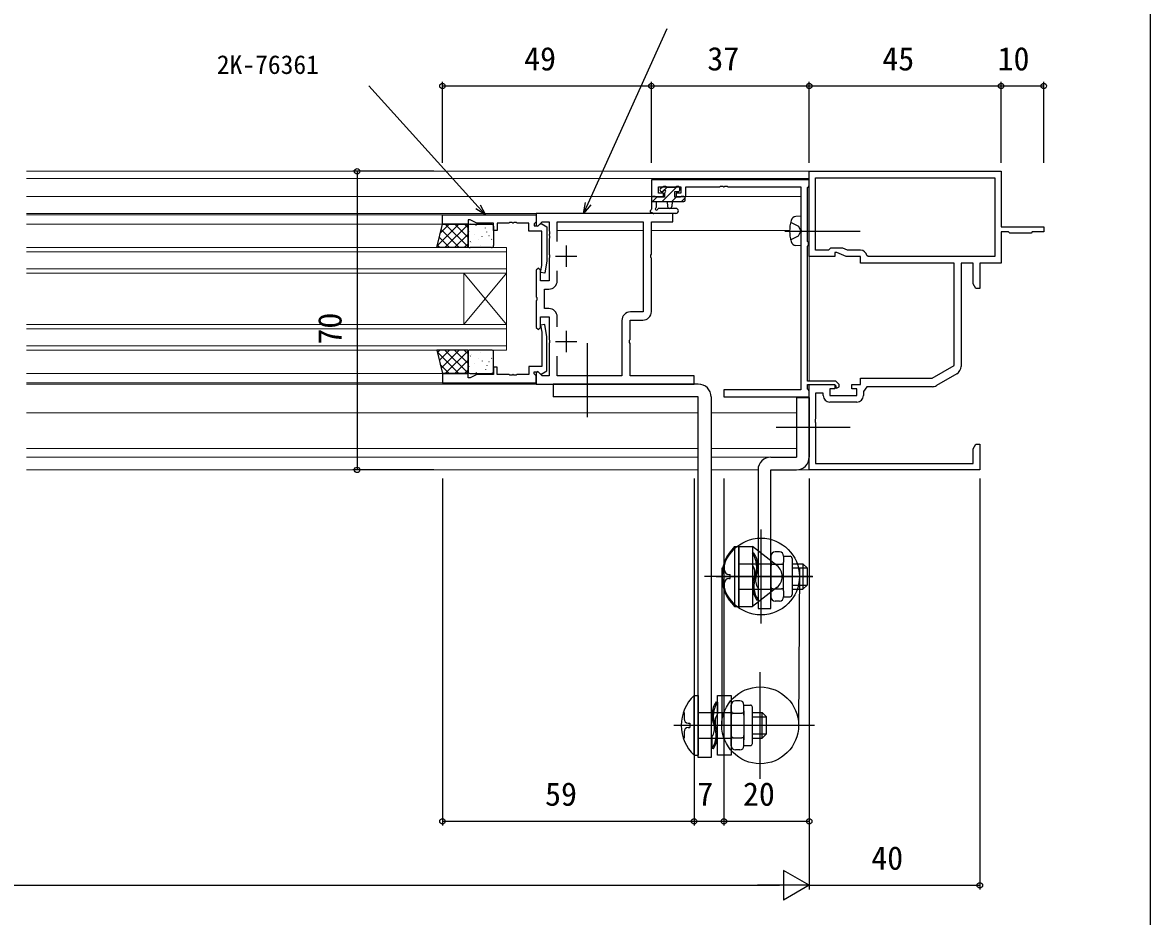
# Model space of a CAD drawing. Units: millimetres, scale not verified. Extents: x -438 to 438, y -344 to 341.
# Drawn here: x 173.1 to 437.5, y -173.3 to 36.3 of the extents above; entities that cross this region are included whole.
import ezdxf
from ezdxf.enums import TextEntityAlignment as Align

# ---------------------------------------------------------------- set-up
doc = ezdxf.new("R2010")
doc.units = ezdxf.units.MM
doc.header["$LTSCALE"] = 2
for name, color, linetype in [('0-2_YKK_11', 7, 'Continuous'), ('0-4_YKK_13', 4, 'Continuous'), ('0-6_YKK_D', 6, 'Continuous'), ('0-7_YKK_ZWAK', 7, 'Continuous')]:
    doc.layers.add(name, color=color, linetype=linetype)
doc.layers.add('0-3_YKK_12', color=2, linetype='Continuous', lineweight=18)
doc.styles.add('ＭＳ ゴシック', font='')
doc.styles.get('ＭＳ ゴシック').set_extended_font_data('MS Gothic')

msp = doc.modelspace()

# ---------------------------------------------------------------- linework, layer by layer
at = {"layer": '0-2_YKK_11'}
for p, q in [((298, -18.498), (303, -18.498)), ((300.5, -15.998), (300.5, -20.998)), ((298.43, -24.228), (298.43, -21.96)), ((298.43, -35.036), (298.43, -32.768)), ((300.5, -35.998), (300.5, -40.998)), ((298, -38.498), (303, -38.498)), ((392.1, -46.061), (387.304, -48.83)), ((368.7, -52.698), (362.3, -52.698))]:
    msp.add_line(p, q, dxfattribs=at)
for points in [[(357.5, 1.402), (402.5, 1.402), (402.5, -11.598), (412.5, -11.598), (412.5, -12.798), (409.8, -12.798), (409.5, -13.098), (404.5, -13.098), (404.2, -12.798), (402.5, -12.798), (402.5, -20.098), (397.5, -20.098), (397.5, -26.098), (396.53, -26.098), (395.9, -25.007), (395.9, -20.098), (393.1, -20.098), (393.1, -44.329)], [(360.8, -51.198), (360.8, -50.598), (359, -50.598), (359, -56.64), (358.88, -56.823), (358.88, -57.373), (359, -57.556), (359, -67.098), (395.9, -67.098), (395.9, -63.689), (396.53, -62.598), (397.5, -62.598), (397.5, -68.598), (357.5, -68.598), (357.5, -48.598), (363.5, -48.598), (363.5, -49.598), (362.3, -49.598), (362.3, -51.198), (368.7, -51.198), (368.7, -49.598), (367.5, -49.598), (367.5, -48.598), (369.5, -48.598), (369.5, -47.098), (386.304, -47.098), (391.5, -44.098), (391.5, -20.098), (369.5, -20.098), (369.5, -18.598), (366.145, -18.598), (364, -17.598), (363.5, -17.598), (363.5, -18.598), (357.5, -18.598), (357.5, 1.402)], [(357.5, -0.598), (320.5, -0.598), (320.5, -4.498), (323.3, -4.498), (323.3, -3.698), (322.13, -3.698), (322.13, -2.228), (327.4, -2.228), (327.4, -3.698), (326.3, -3.698), (326.3, -4.498), (328.6, -4.498), (328.6, -2.228), (336.542, -2.228), (336.725, -2.108), (337.275, -2.108), (337.458, -2.228), (337.542, -2.228), (337.725, -2.108), (338.275, -2.108), (338.458, -2.228), (355.5, -2.228), (355.5, -12.14), (355.62, -12.323), (355.62, -12.873), (355.5, -13.056), (355.5, -49.868), (337.5, -49.868), (337.5, -51.498), (357.5, -51.498), (357.5, -50.068), (357.315, -49.868), (357.13, -49.669), (357.13, -48.598), (363.4, -48.598), (363.7, -48.898), (363.7, -49.27), (363.919, -49.41), (364.5, -49.139), (364.5, -48.566)], [(364.5, -48.566), (363.731, -47.798), (357.13, -47.798), (357.13, -16.125), (357.215, -15.961), (357.3, -15.798), (357.3, -15.398), (357.215, -15.234), (357.13, -15.071), (357.13, -2.427), (357.315, -2.227), (357.5, -2.028), (357.5, -0.598)], [(359, -0.098), (401, -0.098), (401, -18.598), (371.3, -18.598), (371.004, -18.348)], [(369.525, -17.098), (366.477, -17.098), (365.405, -16.598), (362.5, -16.598), (362, -17.098), (359, -17.098), (359, -0.098)], [(320.5, -31.498), (320.5, -18.956), (320.38, -18.773), (320.38, -18.223), (320.5, -18.04), (320.5, -10.428), (325.5, -10.428), (325.5, -8.498), (293.5, -8.498), (293.5, -11.298), (293.87, -11.452), (294.894, -10.428), (296.5, -10.428), (296.5, -12.54), (296.62, -12.723), (296.62, -13.273), (296.5, -13.456), (296.5, -13.54), (296.62, -13.723), (296.62, -14.273), (296.5, -14.456), (296.5, -18.04), (296.62, -18.223), (296.62, -18.773), (296.5, -18.956), (296.5, -24.298), (294.5, -24.298), (294.5, -21.798), (294, -21.298), (293.5, -21.798), (293.5, -28.04), (293.62, -28.223), (293.62, -28.773), (293.5, -28.956), (293.5, -35.198), (294, -35.698), (294.5, -35.198), (294.5, -32.698), (296.5, -32.698), (296.5, -38.04)], [(298.43, -15.036), (298.43, -10.428), (318.57, -10.428), (318.57, -31.568), (315.57, -31.568)], [(296.43, -30.768), (295.43, -30.768), (295.43, -26.228), (296.43, -26.228)], [(293.5, -48.498), (330.5, -48.498), (330.5, -46.568), (315.5, -46.568), (315.5, -38.956), (315.38, -38.773), (315.38, -38.223), (315.5, -38.04), (315.5, -33.498), (318.5, -33.498)], [(313.57, -33.568), (313.57, -46.568), (298.43, -46.568), (298.43, -41.96)], [(296.5, -38.04), (296.62, -38.223), (296.62, -38.773), (296.5, -38.956), (296.5, -46.568), (294.894, -46.568), (293.87, -45.544), (293.5, -45.697), (293.5, -48.498)], [(386.304, -49.098), (371, -49.098), (370.2, -50.24), (370.2, -51.198)]]:
    msp.add_lwpolyline(points, dxfattribs=at)
for points in [[(271.5, -8.8), (293.5, -8.8), (293.5, -10.43), (293.2, -10.73), (293, -10.93), (293, -11.4), (293.95, -11.4), (294.45, -10.9), (294.788, -10.9), (296, -11.6), (296, -19.608), (295.492, -22.486), (294.508, -22.313), (294.8, -20.655), (294.8, -12.6), (291.8, -12.6), (291.8, -10.73), (289.008, -10.73), (288.825, -10.61), (288.275, -10.61), (288.092, -10.73), (288.008, -10.73), (287.825, -10.61), (287.275, -10.61), (287.092, -10.73), (284.3, -10.73), (284.3, -12.5), (283.5, -12.5), (283.5, -10.73), (279.565, -10.73), (278, -10), (277.5, -10), (277.5, -11), (271.5, -11)], [(271.5, -48.199), (293.5, -48.199), (293.5, -46.569), (293.2, -46.269), (293, -46.069), (293, -45.599), (293.95, -45.599), (294.45, -46.099), (294.788, -46.099), (296, -45.399), (296, -37.391), (295.492, -34.513), (294.508, -34.686), (294.8, -36.345), (294.8, -44.399), (291.8, -44.399), (291.8, -46.269), (289.008, -46.269), (288.825, -46.389), (288.275, -46.389), (288.092, -46.269), (288.008, -46.269), (287.825, -46.389), (287.275, -46.389), (287.092, -46.269), (284.3, -46.269), (284.3, -44.499), (283.5, -44.499), (283.5, -46.269), (279.565, -46.269), (278, -46.999), (277.5, -46.999), (277.5, -45.999), (271.5, -45.999)]]:
    msp.add_lwpolyline(points, close=True, dxfattribs=at)
for centre, radius, start, end in [((369.525, -18.598), 1.5, 9.59408, 89.99999), ((296.43, -24.228), 2, 270.00004, 0.00002), ((296.43, -32.768), 2, 0.00002, 90), ((315.57, -33.568), 2, 90.00002, 180), ((318.5, -31.498), 2, 270.00004, 0.00002), ((391.1, -44.329), 2, 299.99999, 0.00002), ((386.304, -47.098), 2, 269.99998, 300), ((362.3, -51.198), 1.5, 180.00001, 269.99999), ((368.7, -51.198), 1.5, 270.00001, 359.99999)]:
    msp.add_arc(centre, radius, start, end, dxfattribs=at)
at = {"layer": '0-3_YKK_12'}
for p, q in [((174, 1.402), (357.5, 1.402)), ((357.5, -47.798), (357.5, 1.402)), ((174, -0.298), (357.5, -0.298)), ((174, -4.498), (320.8, -4.498)), ((355.5, -4.498), (327.7, -4.498)), ((174, -8.498), (293.7, -8.498)), ((174, -8.798), (271.8, -8.798)), ((174, -10.998), (271.5, -10.998)), ((318.57, -12.498), (298.43, -12.498)), ((352.901, -12.498), (320.5, -12.498)), ((286.5, -16.498), (174, -16.498)), ((174, -17.498), (286.5, -17.498)), ((303, -18.498), (298, -18.498)), ((300.5, -20.998), (300.5, -15.998)), ((286.5, -21.498), (174, -21.498)), ((276.5, -22.498), (276.5, -34.498)), ((286.5, -22.498), (276.5, -34.498)), ((286.5, -34.498), (276.5, -22.498)), ((286.5, -22.498), (286.5, -34.498)), ((286.5, -34.498), (174, -34.498)), ((174, -35.498), (286.5, -35.498)), ((300.5, -40.998), (300.5, -35.998)), ((286.5, -39.498), (174, -39.498)), ((303, -38.498), (298, -38.498)), ((174, -45.998), (271.5, -45.998)), ((174, -48.198), (271.8, -48.198)), ((174, -48.498), (293.7, -48.498)), ((357.5, -48.598), (357.5, -68.598)), ((174, -55.198), (331.5, -55.198)), ((334.5, -55.198), (354.5, -55.198)), ((174, -63.598), (331.5, -63.598)), ((174, -65.598), (331.5, -65.598)), ((334.5, -63.598), (354.5, -63.598)), ((334.5, -65.598), (354.5, -65.598)), ((357.5, -63.598), (357.5, -63.598)), ((357.5, -65.598), (357.5, -65.598)), ((174, -68.598), (331.5, -68.598)), ((334.5, -68.598), (345.5, -68.598)), ((354.599, -68.598), (357.5, -68.598)), ((357.5, -68.598), (357.5, -68.598))]:
    msp.add_line(p, q, dxfattribs=at)
for points in [[(174, -22.498), (286.5, -22.498), (286.5, -16.498)], [(174, -40.498), (286.5, -40.498), (286.5, -34.498)]]:
    msp.add_lwpolyline(points, dxfattribs=at)
at = {"layer": '0-4_YKK_13'}
for p, q in [((323.088, -2.286), (322.588, -2.786)), ((323.031, -5.698), (326.531, -2.198)), ((323.19, -3.293), (324.1, -2.384)), ((323.9, -2.198), (323.3, -2.198)), ((326.2, -2.398), (324.1, -2.398)), ((326.9, -2.198), (326.4, -2.198)), ((327.2, -2.998), (327.2, -2.498)), ((320.5, -4.798), (320.5, -7.478)), ((320.786, -5.698), (321.786, -4.698)), ((321.4, -4.498), (320.8, -4.498)), ((322.8, -3.298), (323.139, -3.298)), ((325.276, -5.698), (326.276, -4.698)), ((328.1, -4.498), (327.5, -4.498)), ((327.521, -5.698), (328.4, -4.819)), ((328.4, -5.398), (328.4, -4.798)), ((320.5, -5.698), (328.1, -5.698)), ((321.7, -6.878), (321.7, -5.698)), ((326.228, -7.298), (322.267, -7.295)), ((324.2, -5.698), (324.302, -6.842)), ((325.4, -5.698), (325.298, -6.842)), ((326.228, -8.498), (321.066, -8.498)), ((355.5, -9.098), (354.381, -9.196)), ((355.5, -9.098), (355.5, -16.098)), ((270.26, -16.091), (275.353, -10.998)), ((270.982, -13.123), (273.108, -10.998)), ((271.191, -12.268), (275.421, -16.498)), ((272.098, -16.498), (277.5, -11.096)), ((272.166, -10.998), (277.5, -16.332)), ((274.411, -10.998), (277.5, -14.087)), ((276.656, -10.998), (277.5, -11.842)), ((277.5, -15.998), (277.5, -11.498)), ((277.717, -12.677), (277.709, -12.67)), ((278, -10.998), (283, -10.998)), ((279.399, -11.274), (279.375, -11.23)), ((281.59, -11.917), (281.566, -11.873)), ((281.904, -12.833), (281.897, -12.826)), ((283.48, -12.508), (283.456, -12.464)), ((283.5, -11.498), (283.5, -15.998)), ((351.747, -12.598), (369.426, -12.598)), ((270.751, -14.073), (273.175, -16.498)), ((274.343, -16.498), (277.5, -13.341)), ((276.588, -16.498), (277.5, -15.586)), ((278.105, -15.126), (278.017, -15.08)), ((278.232, -15.375), (278.208, -15.331)), ((278.966, -13.35), (278.942, -13.307)), ((279.884, -14.618), (279.877, -14.612)), ((280.856, -13.942), (280.832, -13.898)), ((282.481, -13.743), (282.393, -13.697)), ((283.048, -14.585), (283.024, -14.541)), ((270.311, -15.879), (270.93, -16.498)), ((277.902, -16.438), (277.894, -16.431)), ((283, -16.498), (278, -16.498)), ((280.424, -16.018), (280.4, -15.974)), ((355.5, -16.098), (354.381, -16)), ((305.5, -56.27), (305.5, -38.892)), ((270.26, -40.904), (275.353, -45.998)), ((270.311, -41.117), (270.93, -40.498)), ((270.751, -42.922), (273.176, -40.498)), ((271.191, -44.728), (275.421, -40.498)), ((272.098, -40.498), (277.5, -45.9)), ((272.166, -45.998), (277.5, -40.663)), ((274.343, -40.498), (277.5, -43.655)), ((276.588, -40.498), (277.5, -41.41)), ((277.5, -40.998), (277.5, -45.498)), ((277.902, -40.558), (277.894, -40.565)), ((283, -40.498), (278, -40.498)), ((278.105, -41.869), (278.017, -41.916)), ((278.232, -41.62), (278.208, -41.664)), ((280.424, -40.977), (280.4, -41.021)), ((283.5, -45.498), (283.5, -40.998)), ((270.982, -43.872), (273.108, -45.998)), ((274.411, -45.998), (277.5, -42.909)), ((277.717, -44.319), (277.709, -44.325)), ((278.966, -43.645), (278.942, -43.689)), ((279.884, -42.377), (279.877, -42.384)), ((280.856, -43.054), (280.832, -43.098)), ((281.904, -44.163), (281.897, -44.17)), ((282.481, -43.252), (282.393, -43.299)), ((283.048, -42.411), (283.024, -42.455)), ((283.48, -44.487), (283.456, -44.531)), ((276.656, -45.998), (277.5, -45.154)), ((278, -45.998), (283, -45.998)), ((279.399, -45.722), (279.375, -45.766)), ((281.59, -45.079), (281.566, -45.123)), ((297.5, -48.499), (297.5, -51.499)), ((331.5, -48.499), (297.5, -48.499)), ((331.5, -51.499), (297.5, -51.499)), ((334.5, -51.499), (334.5, -135.999)), ((354.5, -51.599), (354.5, -65.599)), ((354.5, -51.599), (357.5, -51.599)), ((357.5, -51.599), (357.5, -65.599)), ((349.728, -58.598), (367.106, -58.598)), ((354.5, -58.599), (357.5, -58.599)), ((348.5, -65.599), (354.5, -65.599)), ((345.5, -68.599), (345.5, -101.099)), ((348.5, -101.099), (348.5, -68.599)), ((348.5, -68.599), (354.5, -68.599)), ((346.2, -104.599), (346.2, -82.599)), ((340, -86.599), (340, -100.599)), ((340, -86.599), (341, -86.599)), ((341, -86.599), (341, -100.599)), ((341, -86.599), (344.2, -86.599)), ((341, -100.599), (341, -86.599)), ((344.2, -86.599), (344.2, -100.599)), ((349.936, -91.027), (344.2, -86.599)), ((348.5, -88.826), (348.5, -98.373)), ((350.5, -87.826), (349.5, -87.826)), ((351.5, -88.826), (351.5, -90.213)), ((351.5, -88.849), (353, -88.849)), ((353.5, -89.349), (353.5, -97.849)), ((337, -91.599), (337, -128.447)), ((337.646, -92.099), (337.646, -90.599)), ((341, -90.599), (348.5, -90.599)), ((349, -90.713), (351, -90.713)), ((351.5, -96.986), (351.5, -90.213)), ((353.5, -90.599), (356, -90.599)), ((353.5, -91.599), (357, -91.599)), ((355.255, -91.599), (355, -128.552)), ((356, -90.599), (356, -96.599)), ((358.232, -93.599), (332.914, -93.599)), ((335.666, -93.599), (358.381, -93.599)), ((337.646, -96.599), (337.646, -95.099)), ((338.646, -93.099), (339, -93.099)), ((338.646, -94.099), (339, -94.099)), ((339, -94.099), (339, -93.099)), ((345.5, -93.599), (348.5, -93.599)), ((341, -96.599), (348.5, -96.599)), ((349.936, -96.172), (344.2, -100.599)), ((345.5, -96.302), (345.5, -99.052)), ((349, -96.486), (351, -96.486)), ((351.5, -96.986), (351.5, -98.373)), ((353.5, -95.599), (357, -95.599)), ((353.5, -96.599), (356, -96.599)), ((356, -96.599), (357, -95.599)), ((345.168, -99.099), (345.5, -99.052)), ((350.5, -99.373), (349.5, -99.373)), ((351.5, -98.349), (353, -98.349)), ((340, -100.599), (341, -100.599)), ((341, -100.599), (344.2, -100.599)), ((345.5, -101.099), (348.5, -101.099)), ((346, -140.999), (346, -115.999)), ((330.5, -135.499), (330.5, -121.499)), ((330.5, -121.499), (331.5, -121.499)), ((331.5, -121.499), (331.5, -135.499)), ((336, -135.499), (336, -121.499)), ((339.2, -133.273), (339.2, -123.726)), ((341.2, -122.726), (340.2, -122.726)), ((342.2, -125.113), (342.2, -123.726)), ((342.2, -123.749), (343.7, -123.749)), ((344.2, -132.749), (344.2, -124.249)), ((328.146, -125.499), (328.146, -126.999)), ((331.5, -125.499), (339.2, -125.499)), ((339.7, -125.613), (341.7, -125.613)), ((342.2, -125.113), (342.2, -131.886)), ((344.2, -125.499), (346.5, -125.499)), ((344.2, -126.499), (347.5, -126.499)), ((346.5, -131.499), (346.5, -125.499)), ((346.5, -125.499), (347.5, -126.499)), ((348.169, -128.499), (325.761, -128.499)), ((329.146, -127.999), (329.5, -127.999)), ((329.146, -128.999), (329.5, -128.999)), ((329.5, -127.999), (329.5, -128.999)), ((358.7, -128.499), (334.14, -128.499)), ((328.146, -129.999), (328.146, -131.499)), ((331.5, -131.499), (339.2, -131.499)), ((334.7, -131.202), (334.7, -133.952)), ((339.7, -131.386), (341.7, -131.386)), ((342.2, -133.273), (342.2, -131.886)), ((344.2, -130.499), (347.5, -130.499)), ((344.2, -131.499), (346.5, -131.499)), ((335.032, -133.999), (334.7, -133.952)), ((341.2, -134.273), (340.2, -134.273)), ((342.2, -133.249), (343.7, -133.249)), ((330.5, -135.499), (331.5, -135.499)), ((339.2, -135.499), (336, -135.499))]:
    msp.add_line(p, q, dxfattribs=at)
for points in [[(323.6, -3.759), (323.6, -4.698), (321.6, -4.698)], [(327.3, -4.698), (326, -4.698), (326, -3.298), (326.9, -3.298)], [(353.137, -10.548), (354.952, -11.453), (355.561, -12.598)], [(353.137, -14.648), (354.952, -13.743), (355.561, -12.598)], [(334.5, -135.999), (331.5, -135.999), (331.5, -51.499)], [(344.532, -88.099), (344.2, -88.147), (344.2, -90.897)], [(356, -90.599), (357, -91.599), (357, -95.599)], [(336, -121.499), (339.2, -121.499), (339.2, -135.499)], [(335.668, -122.999), (336, -123.047), (336, -125.797)], [(346.5, -131.499), (347.5, -130.499), (347.5, -126.499)]]:
    msp.add_lwpolyline(points, dxfattribs=at)
for points in [[(270.161, -16.498), (271.5, -10.998), (277.5, -10.998), (277.5, -16.498)], [(270.161, -40.498), (271.5, -45.998), (277.5, -45.998), (277.5, -40.498)]]:
    msp.add_lwpolyline(points, close=True, dxfattribs=at)
for centre in [(346.2, -93.599), (346, -128.499)]:
    msp.add_circle(centre, 9, dxfattribs=at)
for centre, radius, start, end in [((323.3, -2.498), 0.3, 90, 135), ((323.9, -2.398), 0.2, 0, 90), ((326.4, -2.398), 0.2, 90, 180), ((326.9, -2.498), 0.3, 0, 90), ((320.8, -4.798), 0.3, 90, 180), ((321.4, -4.698), 0.2, 0, 90), ((322.8, -2.998), 0.3, 135, 270), ((323.139, -2.998), 0.3, 270, 326.94427), ((323.6, -3.298), 0.25, 303.05573, 146.94427), ((323.9, -3.759), 0.3, 123.05573, 180), ((326.9, -2.998), 0.3, 270, 0), ((327.5, -4.698), 0.2, 90, 180), ((328.1, -4.798), 0.3, 0, 90), ((320.5, -7.998), 0.3, 120, 280.52878), ((320.2, -7.478), 0.3, 300, 0), ((321.7, -7.398), 0.3, 120, 340.81024), ((321.4, -6.878), 0.3, 300, 0), ((322.267, -7.595), 0.3, 89.95977, 160.81024), ((324.8, -6.798), 0.5, 185.09207, 354.90793), ((326.228, -7.898), 0.6, 269.95977, 89.95977), ((328.1, -5.398), 0.3, 270, 0), ((320.61, -8.588), 0.3, 40.52878, 100.52878), ((321.066, -8.198), 0.3, 220.52878, 270), ((361.9, -12.598), 9, 164.11915, 195.88085), ((354.494, -10.491), 1.3, 95, 164.11915), ((278, -11.498), 0.5, 90, 180), ((283, -11.498), 0.5, 0, 90), ((354.494, -14.705), 1.3, 195.88085, 265), ((278, -15.998), 0.5, 180, 270), ((283, -15.998), 0.5, 270, 0), ((278, -40.998), 0.5, 90, 180), ((283, -40.998), 0.5, 0, 90), ((278, -45.498), 0.5, 180, 270), ((283, -45.498), 0.5, 270, 0), ((331.5, -51.499), 3, 0, 90), ((348.5, -68.599), 3, 90, 180), ((354.5, -65.599), 3, 270, 0), ((346.667, -93.599), 9.667, 133.60284, 226.39716), ((339.763, -91.289), 5.437, 335.5759, 35.30548), ((339.763, -91.289), 5.737, 335.5759, 33.77778), ((349.5, -88.826), 1, 90, 180), ((350.5, -88.826), 1, 0, 90), ((353, -89.349), 0.5, 0, 90), ((338.646, -92.099), 1, 180, 270), ((341.409, -92.793), 3.375, 346.18069, 34.19576), ((349, -90.213), 0.5, 180, 270), ((349, -91.213), 0.5, 90, 180), ((347.95, -93.599), 3.25, 307.66316, 52.33684), ((351, -90.213), 0.5, 270, 0), ((351, -91.213), 0.5, 0, 90), ((338.646, -95.099), 1, 90, 180), ((349.937, -95.91), 5.737, 155.5759, 213.77778), ((349.937, -95.91), 5.437, 155.5759, 215.30542), ((348.291, -94.405), 3.375, 166.18069, 214.19576), ((349, -95.986), 0.5, 180, 270), ((349, -96.986), 0.5, 90, 180), ((351, -95.986), 0.5, 270, 0), ((351, -96.986), 0.5, 0, 90), ((349.5, -98.373), 1, 180, 270), ((350.5, -98.373), 1, 270, 0), ((353, -97.849), 0.5, 270, 0), ((337.167, -128.499), 9.667, 133.60284, 226.39716), ((340.437, -126.189), 5.737, 146.22222, 204.4241), ((340.437, -126.189), 5.437, 144.69452, 204.4241), ((340.2, -123.726), 1, 90, 180), ((341.2, -123.726), 1, 0, 90), ((343.7, -124.249), 0.5, 0, 90), ((338.791, -127.693), 3.375, 145.80424, 193.81931), ((339.7, -125.113), 0.5, 180, 270), ((339.7, -126.113), 0.5, 90, 180), ((341.7, -125.113), 0.5, 270, 0), ((341.7, -126.113), 0.5, 0, 90), ((329.146, -126.999), 1, 180, 270), ((329.146, -129.999), 1, 90, 180), ((331.909, -129.305), 3.375, 325.80424, 13.81931), ((330.263, -130.81), 5.437, 324.69458, 24.4241), ((330.263, -130.81), 5.737, 326.22222, 24.4241), ((339.7, -130.886), 0.5, 180, 270), ((339.7, -131.886), 0.5, 90, 180), ((341.7, -130.886), 0.5, 270, 0), ((341.7, -131.886), 0.5, 0, 90), ((340.2, -133.273), 1, 180, 270), ((341.2, -133.273), 1, 270, 0), ((343.7, -132.749), 0.5, 270, 0)]:
    msp.add_arc(centre, radius, start, end, dxfattribs=at)
at = {"layer": '0-6_YKK_D'}
for p, q in [((271.5, 3.402), (271.5, 22.402)), ((271.5, 21.402), (320.5, 21.402)), ((320.5, 3.402), (320.5, 22.402)), ((320.5, 3.402), (320.5, 22.402)), ((320.5, 21.402), (357.5, 21.402)), ((357.5, 3.402), (357.5, 22.402)), ((357.5, 3.402), (357.5, 22.402)), ((357.5, 21.402), (402.5, 21.402)), ((402.5, 3.402), (402.5, 22.402)), ((402.5, 3.402), (402.5, 22.402)), ((402.5, 21.402), (412.5, 21.402)), ((412.5, 3.402), (412.5, 22.402)), ((269.5, 1.402), (250.5, 1.402)), ((251.5, 1.402), (251.5, -68.598)), ((269.5, -68.598), (250.5, -68.598)), ((271.5, -70.598), (271.5, -151.999)), ((330.5, -70.598), (330.5, -151.999)), ((330.5, -70.598), (330.5, -151.999)), ((337.5, -70.598), (337.5, -151.999)), ((337.5, -70.598), (337.5, -151.999)), ((357.5, -70.598), (357.5, -151.999)), ((357.5, -70.598), (357.5, -166.999)), ((357.5, -70.598), (357.5, -166.999)), ((397.5, -70.598), (397.5, -166.999)), ((271.5, -150.999), (330.5, -150.999)), ((330.5, -150.999), (337.5, -150.999)), ((337.5, -150.999), (357.5, -150.999)), ((357.5, -165.999), (351.438, -162.499)), ((351.438, -162.499), (351.438, -169.499)), ((-5.5, -165.999), (350.5, -165.999)), ((357.5, -165.999), (345.376, -165.999)), ((357.5, -165.999), (351.438, -169.499)), ((357.5, -165.999), (397.5, -165.999))]:
    msp.add_line(p, q, dxfattribs=at)
for points in [[(304.614, -8.498), (305.664, -6.174), (324.209, 34.902)], [(281.591, -8.8), (279.879, -6.91), (254.232, 21.402)], [(280.386, -6.451), (281.591, -8.8), (279.373, -7.368)], [(306.286, -6.455), (304.614, -8.498), (305.041, -5.893)]]:
    msp.add_lwpolyline(points, dxfattribs=at)
for centre in [(271.5, 21.402), (320.5, 21.402), (320.5, 21.402), (357.5, 21.402), (357.5, 21.402), (402.5, 21.402), (402.5, 21.402), (412.5, 21.402), (251.5, 1.402), (251.5, -68.598), (271.5, -150.999), (330.5, -150.999), (330.5, -150.999), (337.5, -150.999), (337.5, -150.999), (357.5, -150.999), (397.5, -165.999)]:
    msp.add_circle(centre, 0.637, dxfattribs=at)
at = {"layer": '0-7_YKK_ZWAK'}
msp.add_lwpolyline([(-437.5, -343.6), (437.5, -343.6), (437.5, 306.4)], dxfattribs=at)

# ---------------------------------------------------------------- texts
at = {"layer": '0-6_YKK_D', "style": 'ＭＳ ゴシック'}
for s, height, p in [('49', 5.499, (290.652, 23.402)), ('37', 5.499, (333.609, 23.402)), ('45', 5.499, (374.631, 23.402)), ('10', 5.499, (401.662, 23.402)), ('2K-76361', 4.399, (218.607, 22.902)), ('59', 5.499, (295.567, -148.999)), ('7', 5.499, (331.251, -148.999)), ('20', 5.499, (341.96, -148.999)), ('40', 5.499, (372.045, -163.999))]:
    msp.add_text(s, height=height, dxfattribs=at).set_placement(p, align=Align.BOTTOM_LEFT)
msp.add_text('70', height=5.499, rotation=90, dxfattribs=at).set_placement((249.5, -39.223), align=Align.BOTTOM_LEFT)

doc.saveas('drawing.dxf')
